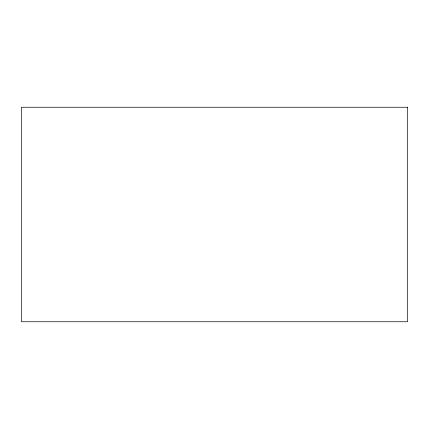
<?xml version="1.0" encoding="UTF-8"?>
<svg xmlns="http://www.w3.org/2000/svg" width="429" height="429" viewBox="0 0 429 429"><rect width="100%" height="100%" fill="white"/><g stroke="black" fill="none" stroke-linecap="round" stroke-linejoin="round"><path stroke-width="0.64" d="M407.55 107.25L21.45 107.25L21.45 321.75L407.55 321.75L407.55 107.25"/></g></svg>
